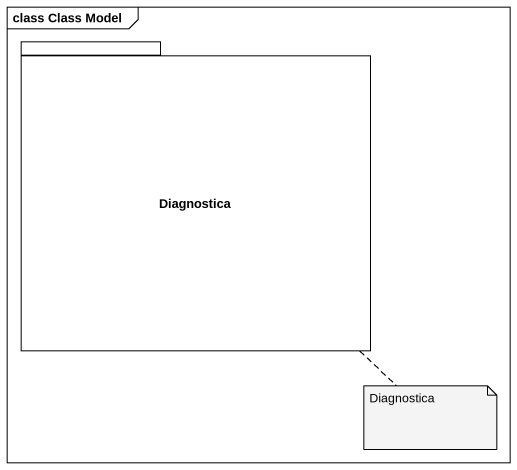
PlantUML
@startuml
mainframe class Class Model
package Diagnostica {
}
note bottom of Diagnostica : Diagnostica
@enduml
